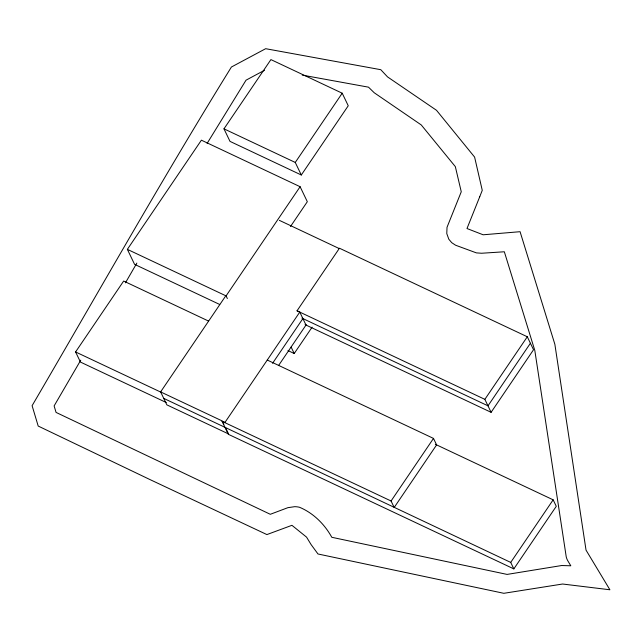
<?xml version="1.0" encoding="UTF-8"?>
<svg xmlns="http://www.w3.org/2000/svg" width="642" height="642" viewBox="0 0 642 642"><rect width="100%" height="100%" fill="white"/><g stroke="black" fill="none" stroke-linecap="round" stroke-linejoin="round"><path stroke-width="0.96" d="M125.439 282.833L136.85 263.092M80.756 360.17L54.121 405.913L56.055 412.413L270.298 514.298L287.897 507.67L294.654 506.682A21.266 18.305 -27 0 1 299.573 507.3C313.296 513.006 324.675 524.297 331.794 537.29L507.092 574.413L561.646 565.53L570.802 565.787L567.985 561.1A21.017 17.992 -19.4 0 1 566.244 556.927L534.818 350.476L504.339 251.776L481.596 253.245L476.396 252.884L455.603 245.228L451.719 242.668L448.814 239.217L446.784 233.592L447.017 227.316L461.261 191.773L455.338 166.631L421.248 124.933L374.246 92.769L368.5 87.168L302.238 75.106M207.109 143.415L246.03 80.186L264.552 70.235M435.324 444.28L553.155 499.829L556.277 506.313L513.841 568.892L228.319 434.289L222.084 421.329L225.053 422.284L299.774 312.092L297.029 310.8L339.457 248.221L527.299 336.769L533.534 349.738L491.098 412.316L305.07 324.619M163.734 398.385L510.719 562.416L513.841 568.892M433.494 438.414L436.616 444.898L394.188 507.469L391.066 500.993L433.494 438.414L267.257 360.042M219.708 304.477L134.579 264.352L127.365 249.361L201.395 140.181L300.111 186.718L307.325 201.7L290.497 226.514M223.97 128.833L270.916 59.594L342.21 93.202L348.253 105.761L301.307 175.001L230.013 141.392L223.97 128.833L295.264 162.442L301.307 175.001M166.27 402.534L80.459 362.08L75.579 351.952L123.657 281.052L208.57 321.08M295.264 162.442L342.21 93.202M228.552 433.952L166.856 404.861L160.62 391.901L225.254 296.572M227.356 298.538L226.08 295.898L300.111 186.718M272.553 363.316L302.888 318.576M278.54 365.563L306.178 324.804M287.961 350.564L294.221 353.517L312.092 327.171M491.098 412.316L484.862 399.356L527.299 336.769M530.412 343.253L487.984 405.832L301.949 318.135M510.719 562.416L553.155 499.829M279.342 220.334L339.233 248.566M297.029 310.8L484.862 399.356M127.365 249.361L226.08 295.898M160.62 391.901L222.309 420.992M75.579 351.952L161.399 392.406M222.084 421.329L391.066 500.993M299.774 312.092L306.009 325.061M291.107 347.041L294.221 353.517M222.702 421.802L223.873 424.226M225.43 427.468L228.159 433.141M479.734 196.749L466.991 228.528L483.145 234.787L520.076 231.698L554.865 344.297L586.034 550.13L609.9 589.773L562.601 584.019L503.834 593.304L317.983 553.982L311.073 544.544L306.555 537.129L291.933 525.317L266.895 534.577L150.059 479.614L38.199 426.055L32.1 405.688C98.194 292.6 162.474 178.428 231.417 67.017L265.66 48.696L380.786 69.697L387.551 76.904L436.504 110.296L474.607 157.089L482.262 190.345L479.734 196.749"/></g></svg>
